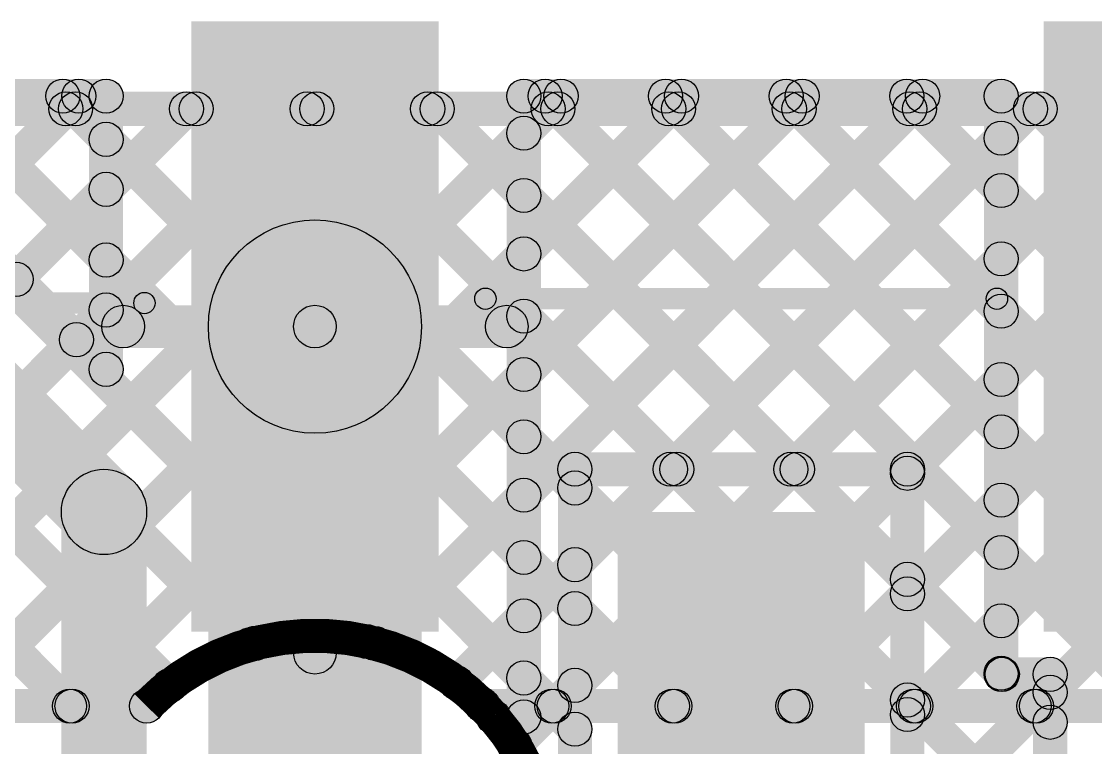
# Model space of a CAD drawing. Header units: millimetres. Extents: x 0.01 to 3.4, y 0.01 to 2.05.
# Drawn here: x 1.6301 to 1.8821, y 1.8153 to 1.9855 of the extents above; entities that cross this region are included whole.
import ezdxf

# ---------------------------------------------------------------- set-up
doc = ezdxf.new("R2010")
doc.units = ezdxf.units.MM
doc.header["$MEASUREMENT"] = 0
for name, color, linetype in [('BottomLayer', 5, 'Continuous'), ('TopLayer', 1, 'Continuous'), ('TopOverlay', 2, 'Continuous'), ('TopPaste', 8, 'Continuous'), ('TopSolder', 216, 'Continuous')]:
    doc.layers.add(name, color=color, linetype=linetype)

# ---------------------------------------------------------------- blocks, each defined once
blk = doc.blocks.new('95293_401A06LF_3')
at = {"layer": 'TopLayer'}
for points in [[(-0.075, 0.125), (-0.025, 0.125), (-0.025, -0.01004), (-0.075, -0.01004)], [(0.125, 0.125), (0.175, 0.125), (0.175, -0.01004), (0.125, -0.01004)], [(0.025, 0.01004), (0.075, 0.01004), (0.075, -0.125), (0.025, -0.125)]]:
    blk.add_hatch(color=1, dxfattribs=at).paths.add_polyline_path(points)
at = {"layer": 'TopOverlay'}
h = blk.add_hatch(color=2, dxfattribs=at)
edge = h.paths.add_edge_path()
edge.add_arc((-0.01, 0.064), 0.0025, 0, 360)
for points in [[(-0.01, 0.0615), (-0.01, 0.0665), (0.11, 0.0665), (0.11, 0.0615)], [(-0.21, 0.0605), (-0.21, 0.0655), (-0.09, 0.0655), (-0.09, 0.0605)]]:
    blk.add_hatch(color=2, dxfattribs=at).paths.add_polyline_path(points)
h = blk.add_hatch(color=2, dxfattribs=at)
edge = h.paths.add_edge_path()
edge.add_arc((0.11, 0.064), 0.0025, 0, 360)
h = blk.add_hatch(color=2, dxfattribs=at)
edge = h.paths.add_edge_path()
edge.add_arc((-0.09, 0.063), 0.0025, 0, 360)
at = {"layer": 'TopPaste'}
for points in [[(-0.075, 0.125), (-0.025, 0.125), (-0.025, -0.01004), (-0.075, -0.01004)], [(0.125, 0.125), (0.175, 0.125), (0.175, -0.01004), (0.125, -0.01004)], [(0.025, 0.01004), (0.075, 0.01004), (0.075, -0.125), (0.025, -0.125)]]:
    blk.add_hatch(color=8, dxfattribs=at).paths.add_polyline_path(points)
at = {"layer": 'TopSolder'}
for points in [[(-0.079, 0.129), (-0.021, 0.129), (-0.021, -0.01404), (-0.079, -0.01404)], [(0.121, 0.129), (0.179, 0.129), (0.179, -0.01404), (0.121, -0.01404)], [(0.021, 0.01404), (0.079, 0.01404), (0.079, -0.129), (0.021, -0.129)]]:
    blk.add_hatch(color=216, dxfattribs=at).paths.add_polyline_path(points)
at = {"layer": 'TopOverlay'}
for centre in [(-0.01, 0.064), (0.11, 0.064), (-0.09, 0.063)]:
    blk.add_circle(centre, 0.0025, dxfattribs=at)

msp = doc.modelspace()

# ---------------------------------------------------------------- hatches: boundary and pattern name
at = {"layer": 'BottomLayer'}
for points in [[(0.69628, 1.961), (0.69628, 1.969), (2.69172, 1.969), (2.69172, 1.961)], [(1.50341, 1.82217), (1.49776, 1.82783), (1.63776, 1.96783), (1.64341, 1.96217)], [(1.4986, 1.96217), (1.50426, 1.96783), (1.64426, 1.82783), (1.6386, 1.82217)], [(1.5317, 1.82217), (1.52604, 1.82783), (1.66604, 1.96783), (1.6717, 1.96217)], [(1.52688, 1.96217), (1.53254, 1.96783), (1.66774, 1.83262), (1.66209, 1.82697)], [(1.55998, 1.82217), (1.55432, 1.82783), (1.69432, 1.96783), (1.69998, 1.96217)], [(1.55517, 1.96217), (1.56083, 1.96783), (1.68649, 1.84216), (1.68083, 1.83651)], [(1.58827, 1.82217), (1.58261, 1.82783), (1.72261, 1.96783), (1.72827, 1.96217)], [(1.58345, 1.96217), (1.58911, 1.96783), (1.71395, 1.84298), (1.7083, 1.83733)], [(1.61655, 1.82217), (1.61089, 1.82783), (1.75089, 1.96783), (1.75655, 1.96217)], [(1.61174, 1.96217), (1.61739, 1.96783), (1.75739, 1.82783), (1.75174, 1.82217)], [(1.64483, 1.82217), (1.63918, 1.82783), (1.77918, 1.96783), (1.78483, 1.96217)], [(1.64002, 1.96217), (1.64568, 1.96783), (1.78568, 1.82783), (1.78002, 1.82217)], [(1.66831, 1.96217), (1.67396, 1.96783), (1.81396, 1.82783), (1.80831, 1.82217)], [(1.68782, 1.83687), (1.68216, 1.84253), (1.80746, 1.96783), (1.81312, 1.96217)], [(1.69659, 1.96217), (1.70225, 1.96783), (1.84225, 1.82783), (1.83659, 1.82217)], [(1.71605, 1.83682), (1.71039, 1.84247), (1.83575, 1.96783), (1.8414, 1.96217)], [(1.72487, 1.96217), (1.73053, 1.96783), (1.87053, 1.82783), (1.86487, 1.82217)], [(1.7351, 1.82759), (1.72945, 1.83324), (1.86403, 1.96783), (1.86969, 1.96217)], [(1.75797, 1.82217), (1.75231, 1.82783), (1.89231, 1.96783), (1.89797, 1.96217)], [(1.75316, 1.96217), (1.75882, 1.96783), (1.89882, 1.82783), (1.89316, 1.82217)], [(1.78626, 1.82217), (1.7806, 1.82783), (1.9206, 1.96783), (1.92626, 1.96217)], [(1.78144, 1.96217), (1.7871, 1.96783), (1.9271, 1.82783), (1.92144, 1.82217)], [(1.81454, 1.82217), (1.80888, 1.82783), (1.94888, 1.96783), (1.95454, 1.96217)], [(1.80973, 1.96217), (1.81538, 1.96783), (1.95538, 1.82783), (1.94973, 1.82217)], [(1.84282, 1.82217), (1.83717, 1.82783), (1.97717, 1.96783), (1.98282, 1.96217)], [(1.84282, 1.82217), (1.83717, 1.82783), (1.97717, 1.96783), (1.98282, 1.96217)], [(1.83801, 1.96217), (1.84367, 1.96783), (1.98367, 1.82783), (1.97801, 1.82217)], [(1.87111, 1.82217), (1.86545, 1.82783), (2.00545, 1.96783), (2.01111, 1.96217)], [(1.8663, 1.96217), (1.87195, 1.96783), (2.01195, 1.82783), (2.0063, 1.82217)], [(1.704, 1.786), (1.694, 1.786), (1.694, 1.8375), (1.704, 1.8375)], [(1.28581, 1.821), (1.28581, 1.829), (1.65952, 1.829), (1.65952, 1.821)], [(1.73848, 1.821), (1.73848, 1.829), (2.60985, 1.829), (2.60985, 1.821)]]:
    msp.add_hatch(color=5, dxfattribs=at).paths.add_polyline_path(points)
h = msp.add_hatch(color=5, dxfattribs=at)
edge = h.paths.add_edge_path()
edge.add_arc((1.64058, 1.965), 0.004, 0, 360)
h = msp.add_hatch(color=5, dxfattribs=at)
edge = h.paths.add_edge_path()
edge.add_arc((1.64285, 1.965), 0.004, 0, 360)
h = msp.add_hatch(color=5, dxfattribs=at)
edge = h.paths.add_edge_path()
edge.add_arc((1.66887, 1.965), 0.004, 0, 360)
h = msp.add_hatch(color=5, dxfattribs=at)
edge = h.paths.add_edge_path()
edge.add_arc((1.67113, 1.965), 0.004, 0, 360)
h = msp.add_hatch(color=5, dxfattribs=at)
edge = h.paths.add_edge_path()
edge.add_arc((1.69715, 1.965), 0.004, 0, 360)
h = msp.add_hatch(color=5, dxfattribs=at)
edge = h.paths.add_edge_path()
edge.add_arc((1.69942, 1.965), 0.004, 0, 360)
h = msp.add_hatch(color=5, dxfattribs=at)
edge = h.paths.add_edge_path()
edge.add_arc((1.72544, 1.965), 0.004, 0, 360)
h = msp.add_hatch(color=5, dxfattribs=at)
edge = h.paths.add_edge_path()
edge.add_arc((1.7277, 1.965), 0.004, 0, 360)
h = msp.add_hatch(color=5, dxfattribs=at)
edge = h.paths.add_edge_path()
edge.add_arc((1.75372, 1.965), 0.004, 0, 360)
h = msp.add_hatch(color=5, dxfattribs=at)
edge = h.paths.add_edge_path()
edge.add_arc((1.75599, 1.965), 0.004, 0, 360)
h = msp.add_hatch(color=5, dxfattribs=at)
edge = h.paths.add_edge_path()
edge.add_arc((1.78201, 1.965), 0.004, 0, 360)
h = msp.add_hatch(color=5, dxfattribs=at)
edge = h.paths.add_edge_path()
edge.add_arc((1.78427, 1.965), 0.004, 0, 360)
h = msp.add_hatch(color=5, dxfattribs=at)
edge = h.paths.add_edge_path()
edge.add_arc((1.81029, 1.965), 0.004, 0, 360)
h = msp.add_hatch(color=5, dxfattribs=at)
edge = h.paths.add_edge_path()
edge.add_arc((1.81256, 1.965), 0.004, 0, 360)
h = msp.add_hatch(color=5, dxfattribs=at)
edge = h.paths.add_edge_path()
edge.add_arc((1.83857, 1.965), 0.004, 0, 360)
h = msp.add_hatch(color=5, dxfattribs=at)
edge = h.paths.add_edge_path()
edge.add_arc((1.84084, 1.965), 0.004, 0, 360)
h = msp.add_hatch(color=5, dxfattribs=at)
edge = h.paths.add_edge_path()
edge.add_arc((1.86686, 1.965), 0.004, 0, 360)
h = msp.add_hatch(color=5, dxfattribs=at)
edge = h.paths.add_edge_path()
edge.add_arc((1.86912, 1.965), 0.004, 0, 360)
h = msp.add_hatch(color=5, dxfattribs=at)
edge = h.paths.add_edge_path()
edge.add_arc((1.68366, 1.83933), 0.004, 0, 360)
h = msp.add_hatch(color=5, dxfattribs=at)
edge = h.paths.add_edge_path()
edge.add_arc((1.68499, 1.8397), 0.004, 0, 360)
h = msp.add_hatch(color=5, dxfattribs=at)
edge = h.paths.add_edge_path()
edge.add_arc((1.699, 1.8375), 0.005, 0, 360)
h = msp.add_hatch(color=5, dxfattribs=at)
edge = h.paths.add_edge_path()
edge.add_arc((1.71113, 1.84015), 0.004, 0, 360)
h = msp.add_hatch(color=5, dxfattribs=at)
edge = h.paths.add_edge_path()
edge.add_arc((1.71322, 1.83964), 0.004, 0, 360)
h = msp.add_hatch(color=5, dxfattribs=at)
edge = h.paths.add_edge_path()
edge.add_arc((1.66492, 1.8298), 0.004, 0, 360)
h = msp.add_hatch(color=5, dxfattribs=at)
edge = h.paths.add_edge_path()
edge.add_arc((1.73227, 1.83041), 0.004, 0, 360)
h = msp.add_hatch(color=5, dxfattribs=at)
edge = h.paths.add_edge_path()
edge.add_arc((1.64143, 1.825), 0.004, 0, 360)
h = msp.add_hatch(color=5, dxfattribs=at)
edge = h.paths.add_edge_path()
edge.add_arc((1.64201, 1.825), 0.004, 0, 360)
h = msp.add_hatch(color=5, dxfattribs=at)
edge = h.paths.add_edge_path()
edge.add_arc((1.65952, 1.825), 0.004, 0, 360)
h = msp.add_hatch(color=5, dxfattribs=at)
edge = h.paths.add_edge_path()
edge.add_arc((1.65952, 1.825), 0.004, 0, 360)
h = msp.add_hatch(color=5, dxfattribs=at)
edge = h.paths.add_edge_path()
edge.add_arc((1.73848, 1.825), 0.004, 0, 360)
h = msp.add_hatch(color=5, dxfattribs=at)
edge = h.paths.add_edge_path()
edge.add_arc((1.73848, 1.825), 0.004, 0, 360)
h = msp.add_hatch(color=5, dxfattribs=at)
edge = h.paths.add_edge_path()
edge.add_arc((1.75457, 1.825), 0.004, 0, 360)
h = msp.add_hatch(color=5, dxfattribs=at)
edge = h.paths.add_edge_path()
edge.add_arc((1.75514, 1.825), 0.004, 0, 360)
h = msp.add_hatch(color=5, dxfattribs=at)
edge = h.paths.add_edge_path()
edge.add_arc((1.78285, 1.825), 0.004, 0, 360)
h = msp.add_hatch(color=5, dxfattribs=at)
edge = h.paths.add_edge_path()
edge.add_arc((1.78343, 1.825), 0.004, 0, 360)
h = msp.add_hatch(color=5, dxfattribs=at)
edge = h.paths.add_edge_path()
edge.add_arc((1.81113, 1.825), 0.004, 0, 360)
h = msp.add_hatch(color=5, dxfattribs=at)
edge = h.paths.add_edge_path()
edge.add_arc((1.81171, 1.825), 0.004, 0, 360)
h = msp.add_hatch(color=5, dxfattribs=at)
edge = h.paths.add_edge_path()
edge.add_arc((1.83942, 1.825), 0.004, 0, 360)
h = msp.add_hatch(color=5, dxfattribs=at)
edge = h.paths.add_edge_path()
edge.add_arc((1.84, 1.825), 0.004, 0, 360)
h = msp.add_hatch(color=5, dxfattribs=at)
edge = h.paths.add_edge_path()
edge.add_arc((1.84, 1.825), 0.004, 0, 360)
h = msp.add_hatch(color=5, dxfattribs=at)
edge = h.paths.add_edge_path()
edge.add_arc((1.8677, 1.825), 0.004, 0, 360)
h = msp.add_hatch(color=5, dxfattribs=at)
edge = h.paths.add_edge_path()
edge.add_arc((1.86828, 1.825), 0.004, 0, 360)
h = msp.add_hatch(color=5, dxfattribs=at)
edge = h.paths.add_edge_path()
edge.add_arc((1.699, 1.786), 0.0315, 0, 360)
at = {"layer": 'TopLayer'}
for points in [[(1.538, 1.964), (1.538, 1.972), (1.65, 1.972), (1.65, 1.964)], [(1.60874, 1.96517), (1.61439, 1.97083), (1.65283, 1.93239), (1.64717, 1.92674)], [(1.61641, 1.93517), (1.61076, 1.94083), (1.64076, 1.97083), (1.64641, 1.96517)], [(1.63702, 1.96517), (1.64268, 1.97083), (1.65283, 1.96068), (1.64717, 1.95502)], [(1.75083, 1.92817), (1.74517, 1.93382), (1.78218, 1.97083), (1.78783, 1.96517)], [(1.75083, 1.89988), (1.74517, 1.90554), (1.81046, 1.97083), (1.81612, 1.96517)], [(1.75083, 1.95645), (1.74517, 1.96211), (1.75389, 1.97083), (1.75955, 1.96517)], [(1.75083, 1.8716), (1.74517, 1.87725), (1.83875, 1.97083), (1.8444, 1.96517)], [(1.748, 1.964), (1.748, 1.972), (1.86, 1.972), (1.86, 1.964)], [(1.75016, 1.96517), (1.75582, 1.97083), (1.86283, 1.86382), (1.85717, 1.85816)], [(1.77844, 1.96517), (1.7841, 1.97083), (1.86283, 1.8921), (1.85717, 1.88644)], [(1.80673, 1.96517), (1.81238, 1.97083), (1.86283, 1.92038), (1.85717, 1.91473)], [(1.83501, 1.96517), (1.84067, 1.97083), (1.86283, 1.94867), (1.85717, 1.94301)], [(1.654, 1.90394), (1.646, 1.90394), (1.646, 1.968), (1.654, 1.968)], [(1.752, 1.82244), (1.744, 1.82244), (1.744, 1.968), (1.752, 1.968)], [(1.864, 1.83244), (1.856, 1.83244), (1.856, 1.968), (1.864, 1.968)], [(1.78521, 1.87769), (1.77955, 1.88335), (1.85717, 1.96097), (1.86283, 1.95531)], [(1.63173, 1.92221), (1.62608, 1.92786), (1.64717, 1.94896), (1.65283, 1.9433)], [(1.74517, 1.94187), (1.75083, 1.94753), (1.81501, 1.88335), (1.80935, 1.87769)], [(1.61814, 1.93014), (1.6238, 1.9358), (1.65283, 1.90677), (1.64717, 1.90111)], [(1.81349, 1.87769), (1.80783, 1.88335), (1.85717, 1.93269), (1.86283, 1.92703)], [(1.59693, 1.90893), (1.61107, 1.92307), (1.65657, 1.87757), (1.64243, 1.86343)], [(1.64588, 1.90807), (1.64022, 1.91372), (1.64717, 1.92068), (1.65283, 1.91502)], [(1.654, 1.90896), (1.654, 1.91896), (1.699, 1.91896), (1.699, 1.90896)], [(1.699, 1.90896), (1.699, 1.91896), (1.744, 1.91896), (1.744, 1.90896)], [(1.74517, 1.91359), (1.75083, 1.91925), (1.78673, 1.88335), (1.78107, 1.87769)], [(1.724, 1.787), (1.674, 1.787), (1.674, 1.91396), (1.724, 1.91396)], [(1.84083, 1.87674), (1.83517, 1.8824), (1.85717, 1.9044), (1.86283, 1.89874)], [(1.74517, 1.88531), (1.75083, 1.89096), (1.76283, 1.87896), (1.75717, 1.87331)], [(1.76, 1.87652), (1.76, 1.88452), (1.838, 1.88452), (1.838, 1.87652)], [(1.764, 1.71748), (1.756, 1.71748), (1.756, 1.88052), (1.764, 1.88052)], [(1.842, 1.71748), (1.834, 1.71748), (1.834, 1.88052), (1.842, 1.88052)], [(1.84083, 1.84846), (1.83517, 1.85412), (1.85717, 1.87612), (1.86283, 1.87046)], [(1.6595, 1.5045), (1.6395, 1.5045), (1.6395, 1.8705), (1.6595, 1.8705)], [(1.74517, 1.85702), (1.75083, 1.86268), (1.76283, 1.85068), (1.75717, 1.84502)], [(1.75083, 1.84331), (1.74517, 1.84897), (1.75717, 1.86097), (1.76283, 1.85531)], [(1.83517, 1.85187), (1.84083, 1.85753), (1.86283, 1.83553), (1.85717, 1.82987)], [(1.84083, 1.82018), (1.83517, 1.82583), (1.85717, 1.84783), (1.86283, 1.84218)], [(1.84083, 1.82018), (1.83517, 1.82583), (1.85717, 1.84783), (1.86283, 1.84218)], [(1.85743, 1.82961), (1.86309, 1.83527), (1.87433, 1.82403), (1.86867, 1.81837)], [(1.86, 1.82844), (1.86, 1.83644), (1.8715, 1.83644), (1.8715, 1.82844)], [(1.74869, 1.81289), (1.74304, 1.81855), (1.75717, 1.83269), (1.76283, 1.82703)], [(1.74517, 1.82874), (1.75083, 1.83439), (1.76283, 1.82239), (1.75717, 1.81674)], [(1.8755, 1.564), (1.8675, 1.564), (1.8675, 1.83244), (1.8755, 1.83244)], [(1.84083, 1.79189), (1.83517, 1.79755), (1.86867, 1.83105), (1.87433, 1.82539)], [(1.83517, 1.82359), (1.84083, 1.82925), (1.87433, 1.79575), (1.86867, 1.79009)], [(1.74086, 1.81844), (1.74086, 1.82644), (1.748, 1.82644), (1.748, 1.81844)]]:
    msp.add_hatch(color=1, dxfattribs=at).paths.add_polyline_path(points)
h = msp.add_hatch(color=1, dxfattribs=at)
edge = h.paths.add_edge_path()
edge.add_arc((1.63985, 1.968), 0.004, 0, 360)
h = msp.add_hatch(color=1, dxfattribs=at)
edge = h.paths.add_edge_path()
edge.add_arc((1.64358, 1.968), 0.004, 0, 360)
h = msp.add_hatch(color=1, dxfattribs=at)
edge = h.paths.add_edge_path()
edge.add_arc((1.65, 1.968), 0.004, 0, 360)
h = msp.add_hatch(color=1, dxfattribs=at)
edge = h.paths.add_edge_path()
edge.add_arc((1.65, 1.968), 0.004, 0, 360)
h = msp.add_hatch(color=1, dxfattribs=at)
edge = h.paths.add_edge_path()
edge.add_arc((1.748, 1.968), 0.004, 0, 360)
h = msp.add_hatch(color=1, dxfattribs=at)
edge = h.paths.add_edge_path()
edge.add_arc((1.748, 1.968), 0.004, 0, 360)
h = msp.add_hatch(color=1, dxfattribs=at)
edge = h.paths.add_edge_path()
edge.add_arc((1.75299, 1.968), 0.004, 0, 360)
h = msp.add_hatch(color=1, dxfattribs=at)
edge = h.paths.add_edge_path()
edge.add_arc((1.75672, 1.968), 0.004, 0, 360)
h = msp.add_hatch(color=1, dxfattribs=at)
edge = h.paths.add_edge_path()
edge.add_arc((1.78127, 1.968), 0.004, 0, 360)
h = msp.add_hatch(color=1, dxfattribs=at)
edge = h.paths.add_edge_path()
edge.add_arc((1.78501, 1.968), 0.004, 0, 360)
h = msp.add_hatch(color=1, dxfattribs=at)
edge = h.paths.add_edge_path()
edge.add_arc((1.80956, 1.968), 0.004, 0, 360)
h = msp.add_hatch(color=1, dxfattribs=at)
edge = h.paths.add_edge_path()
edge.add_arc((1.81329, 1.968), 0.004, 0, 360)
h = msp.add_hatch(color=1, dxfattribs=at)
edge = h.paths.add_edge_path()
edge.add_arc((1.83784, 1.968), 0.004, 0, 360)
h = msp.add_hatch(color=1, dxfattribs=at)
edge = h.paths.add_edge_path()
edge.add_arc((1.84157, 1.968), 0.004, 0, 360)
h = msp.add_hatch(color=1, dxfattribs=at)
edge = h.paths.add_edge_path()
edge.add_arc((1.86, 1.968), 0.004, 0, 360)
h = msp.add_hatch(color=1, dxfattribs=at)
edge = h.paths.add_edge_path()
edge.add_arc((1.86, 1.968), 0.004, 0, 360)
h = msp.add_hatch(color=1, dxfattribs=at)
edge = h.paths.add_edge_path()
edge.add_arc((1.748, 1.95928), 0.004, 0, 360)
h = msp.add_hatch(color=1, dxfattribs=at)
edge = h.paths.add_edge_path()
edge.add_arc((1.65, 1.95785), 0.004, 0, 360)
h = msp.add_hatch(color=1, dxfattribs=at)
edge = h.paths.add_edge_path()
edge.add_arc((1.86, 1.95814), 0.004, 0, 360)
h = msp.add_hatch(color=1, dxfattribs=at)
edge = h.paths.add_edge_path()
edge.add_arc((1.65, 1.94613), 0.004, 0, 360)
h = msp.add_hatch(color=1, dxfattribs=at)
edge = h.paths.add_edge_path()
edge.add_arc((1.748, 1.9447), 0.004, 0, 360)
h = msp.add_hatch(color=1, dxfattribs=at)
edge = h.paths.add_edge_path()
edge.add_arc((1.86, 1.94584), 0.004, 0, 360)
h = msp.add_hatch(color=1, dxfattribs=at)
edge = h.paths.add_edge_path()
edge.add_arc((1.699, 1.91396), 0.025, 0, 360)
h = msp.add_hatch(color=1, dxfattribs=at)
edge = h.paths.add_edge_path()
edge.add_arc((1.65, 1.92957), 0.004, 0, 360)
h = msp.add_hatch(color=1, dxfattribs=at)
edge = h.paths.add_edge_path()
edge.add_arc((1.748, 1.93099), 0.004, 0, 360)
h = msp.add_hatch(color=1, dxfattribs=at)
edge = h.paths.add_edge_path()
edge.add_arc((1.86, 1.92986), 0.004, 0, 360)
h = msp.add_hatch(color=1, dxfattribs=at)
edge = h.paths.add_edge_path()
edge.add_arc((1.6289, 1.92504), 0.004, 0, 360)
h = msp.add_hatch(color=1, dxfattribs=at)
edge = h.paths.add_edge_path()
edge.add_arc((1.65, 1.91785), 0.004, 0, 360)
h = msp.add_hatch(color=1, dxfattribs=at)
edge = h.paths.add_edge_path()
edge.add_arc((1.748, 1.91642), 0.004, 0, 360)
h = msp.add_hatch(color=1, dxfattribs=at)
edge = h.paths.add_edge_path()
edge.add_arc((1.86, 1.91756), 0.004, 0, 360)
h = msp.add_hatch(color=1, dxfattribs=at)
edge = h.paths.add_edge_path()
edge.add_arc((1.654, 1.91396), 0.005, 0, 360)
h = msp.add_hatch(color=1, dxfattribs=at)
edge = h.paths.add_edge_path()
edge.add_arc((1.699, 1.91396), 0.005, 0, 360)
h = msp.add_hatch(color=1, dxfattribs=at)
edge = h.paths.add_edge_path()
edge.add_arc((1.699, 1.91396), 0.005, 0, 360)
h = msp.add_hatch(color=1, dxfattribs=at)
edge = h.paths.add_edge_path()
edge.add_arc((1.744, 1.91396), 0.005, 0, 360)
h = msp.add_hatch(color=1, dxfattribs=at)
edge = h.paths.add_edge_path()
edge.add_arc((1.64305, 1.91089), 0.004, 0, 360)
h = msp.add_hatch(color=1, dxfattribs=at)
edge = h.paths.add_edge_path()
edge.add_arc((1.65, 1.90394), 0.004, 0, 360)
h = msp.add_hatch(color=1, dxfattribs=at)
edge = h.paths.add_edge_path()
edge.add_arc((1.65, 1.90394), 0.004, 0, 360)
h = msp.add_hatch(color=1, dxfattribs=at)
edge = h.paths.add_edge_path()
edge.add_arc((1.748, 1.90271), 0.004, 0, 360)
h = msp.add_hatch(color=1, dxfattribs=at)
edge = h.paths.add_edge_path()
edge.add_arc((1.86, 1.90157), 0.004, 0, 360)
h = msp.add_hatch(color=1, dxfattribs=at)
edge = h.paths.add_edge_path()
edge.add_arc((1.86, 1.88927), 0.004, 0, 360)
h = msp.add_hatch(color=1, dxfattribs=at)
edge = h.paths.add_edge_path()
edge.add_arc((1.748, 1.88813), 0.004, 0, 360)
h = msp.add_hatch(color=1, dxfattribs=at)
edge = h.paths.add_edge_path()
edge.add_arc((1.76, 1.88052), 0.004, 0, 360)
h = msp.add_hatch(color=1, dxfattribs=at)
edge = h.paths.add_edge_path()
edge.add_arc((1.76, 1.88052), 0.004, 0, 360)
h = msp.add_hatch(color=1, dxfattribs=at)
edge = h.paths.add_edge_path()
edge.add_arc((1.78238, 1.88052), 0.004, 0, 360)
h = msp.add_hatch(color=1, dxfattribs=at)
edge = h.paths.add_edge_path()
edge.add_arc((1.7839, 1.88052), 0.004, 0, 360)
h = msp.add_hatch(color=1, dxfattribs=at)
edge = h.paths.add_edge_path()
edge.add_arc((1.81066, 1.88052), 0.004, 0, 360)
h = msp.add_hatch(color=1, dxfattribs=at)
edge = h.paths.add_edge_path()
edge.add_arc((1.81218, 1.88052), 0.004, 0, 360)
h = msp.add_hatch(color=1, dxfattribs=at)
edge = h.paths.add_edge_path()
edge.add_arc((1.838, 1.88052), 0.004, 0, 360)
h = msp.add_hatch(color=1, dxfattribs=at)
edge = h.paths.add_edge_path()
edge.add_arc((1.838, 1.88052), 0.004, 0, 360)
h = msp.add_hatch(color=1, dxfattribs=at)
edge = h.paths.add_edge_path()
edge.add_arc((1.838, 1.87957), 0.004, 0, 360)
h = msp.add_hatch(color=1, dxfattribs=at)
edge = h.paths.add_edge_path()
edge.add_arc((1.6495, 1.8705), 0.01, 0, 360)
h = msp.add_hatch(color=1, dxfattribs=at)
edge = h.paths.add_edge_path()
edge.add_arc((1.6495, 1.8705), 0.01, 0, 360)
h = msp.add_hatch(color=1, dxfattribs=at)
edge = h.paths.add_edge_path()
edge.add_arc((1.76, 1.87613), 0.004, 0, 360)
h = msp.add_hatch(color=1, dxfattribs=at)
edge = h.paths.add_edge_path()
edge.add_arc((1.748, 1.87443), 0.004, 0, 360)
h = msp.add_hatch(color=1, dxfattribs=at)
edge = h.paths.add_edge_path()
edge.add_arc((1.86, 1.87329), 0.004, 0, 360)
h = msp.add_hatch(color=1, dxfattribs=at)
edge = h.paths.add_edge_path()
edge.add_arc((1.86, 1.86099), 0.004, 0, 360)
h = msp.add_hatch(color=1, dxfattribs=at)
edge = h.paths.add_edge_path()
edge.add_arc((1.748, 1.85985), 0.004, 0, 360)
h = msp.add_hatch(color=1, dxfattribs=at)
edge = h.paths.add_edge_path()
edge.add_arc((1.76, 1.85814), 0.004, 0, 360)
h = msp.add_hatch(color=1, dxfattribs=at)
edge = h.paths.add_edge_path()
edge.add_arc((1.838, 1.8547), 0.004, 0, 360)
h = msp.add_hatch(color=1, dxfattribs=at)
edge = h.paths.add_edge_path()
edge.add_arc((1.838, 1.85129), 0.004, 0, 360)
h = msp.add_hatch(color=1, dxfattribs=at)
edge = h.paths.add_edge_path()
edge.add_arc((1.748, 1.84614), 0.004, 0, 360)
h = msp.add_hatch(color=1, dxfattribs=at)
edge = h.paths.add_edge_path()
edge.add_arc((1.76, 1.84785), 0.004, 0, 360)
h = msp.add_hatch(color=1, dxfattribs=at)
edge = h.paths.add_edge_path()
edge.add_arc((1.86, 1.845), 0.004, 0, 360)
h = msp.add_hatch(color=1, dxfattribs=at)
edge = h.paths.add_edge_path()
edge.add_arc((1.86, 1.845), 0.004, 0, 360)
h = msp.add_hatch(color=1, dxfattribs=at)
edge = h.paths.add_edge_path()
edge.add_arc((1.748, 1.83157), 0.004, 0, 360)
h = msp.add_hatch(color=1, dxfattribs=at)
edge = h.paths.add_edge_path()
edge.add_arc((1.86, 1.8327), 0.004, 0, 360)
h = msp.add_hatch(color=1, dxfattribs=at)
edge = h.paths.add_edge_path()
edge.add_arc((1.86, 1.83244), 0.004, 0, 360)
h = msp.add_hatch(color=1, dxfattribs=at)
edge = h.paths.add_edge_path()
edge.add_arc((1.86, 1.83244), 0.004, 0, 360)
h = msp.add_hatch(color=1, dxfattribs=at)
edge = h.paths.add_edge_path()
edge.add_arc((1.86026, 1.83244), 0.004, 0, 360)
h = msp.add_hatch(color=1, dxfattribs=at)
edge = h.paths.add_edge_path()
edge.add_arc((1.8715, 1.83244), 0.004, 0, 360)
h = msp.add_hatch(color=1, dxfattribs=at)
edge = h.paths.add_edge_path()
edge.add_arc((1.8715, 1.83244), 0.004, 0, 360)
h = msp.add_hatch(color=1, dxfattribs=at)
edge = h.paths.add_edge_path()
edge.add_arc((1.76, 1.82986), 0.004, 0, 360)
h = msp.add_hatch(color=1, dxfattribs=at)
edge = h.paths.add_edge_path()
edge.add_arc((1.8715, 1.82822), 0.004, 0, 360)
h = msp.add_hatch(color=1, dxfattribs=at)
edge = h.paths.add_edge_path()
edge.add_arc((1.738, 1.82548), 0.004, 0, 360)
h = msp.add_hatch(color=1, dxfattribs=at)
edge = h.paths.add_edge_path()
edge.add_arc((1.838, 1.82642), 0.004, 0, 360)
h = msp.add_hatch(color=1, dxfattribs=at)
edge = h.paths.add_edge_path()
edge.add_arc((1.838, 1.823), 0.004, 0, 360)
h = msp.add_hatch(color=1, dxfattribs=at)
edge = h.paths.add_edge_path()
edge.add_arc((1.838, 1.823), 0.004, 0, 360)
h = msp.add_hatch(color=1, dxfattribs=at)
edge = h.paths.add_edge_path()
edge.add_arc((1.74086, 1.82244), 0.004, 0, 360)
h = msp.add_hatch(color=1, dxfattribs=at)
edge = h.paths.add_edge_path()
edge.add_arc((1.74086, 1.82244), 0.004, 0, 360)
h = msp.add_hatch(color=1, dxfattribs=at)
edge = h.paths.add_edge_path()
edge.add_arc((1.74086, 1.82244), 0.004, 0, 360)
h = msp.add_hatch(color=1, dxfattribs=at)
edge = h.paths.add_edge_path()
edge.add_arc((1.748, 1.82244), 0.004, 0, 360)
h = msp.add_hatch(color=1, dxfattribs=at)
edge = h.paths.add_edge_path()
edge.add_arc((1.748, 1.82244), 0.004, 0, 360)
h = msp.add_hatch(color=1, dxfattribs=at)
edge = h.paths.add_edge_path()
edge.add_arc((1.8715, 1.8212), 0.004, 0, 360)
h = msp.add_hatch(color=1, dxfattribs=at)
edge = h.paths.add_edge_path()
edge.add_arc((1.76, 1.81957), 0.004, 0, 360)
h = msp.add_hatch(color=1, dxfattribs=at)
edge = h.paths.add_edge_path()
edge.add_arc((1.74587, 1.81572), 0.004, 0, 360)
h = msp.add_hatch(color=1, dxfattribs=at)
edge = h.paths.add_edge_path()
edge.add_arc((1.699, 1.786), 0.0315, 0, 360)

# ---------------------------------------------------------------- linework, layer by layer
at = {"layer": 'BottomLayer', "const_width": 0.008}
msp.add_lwpolyline([(1.65952, 1.825, -0.417815), (1.73848, 1.825)], format="xyb", dxfattribs=at)
at = {"layer": 'BottomLayer'}
for centre, radius in [((1.64058, 1.965), 0.004), ((1.64285, 1.965), 0.004), ((1.66887, 1.965), 0.004), ((1.67113, 1.965), 0.004), ((1.69715, 1.965), 0.004), ((1.69942, 1.965), 0.004), ((1.72544, 1.965), 0.004), ((1.7277, 1.965), 0.004), ((1.75372, 1.965), 0.004), ((1.75599, 1.965), 0.004), ((1.78201, 1.965), 0.004), ((1.78427, 1.965), 0.004), ((1.81029, 1.965), 0.004), ((1.81256, 1.965), 0.004), ((1.83857, 1.965), 0.004), ((1.84084, 1.965), 0.004), ((1.86686, 1.965), 0.004), ((1.86912, 1.965), 0.004), ((1.68366, 1.83933), 0.004), ((1.68499, 1.8397), 0.004), ((1.699, 1.8375), 0.005), ((1.71113, 1.84015), 0.004), ((1.71322, 1.83964), 0.004), ((1.66492, 1.8298), 0.004), ((1.73227, 1.83041), 0.004), ((1.64143, 1.825), 0.004), ((1.64201, 1.825), 0.004), ((1.65952, 1.825), 0.004), ((1.65952, 1.825), 0.004), ((1.73848, 1.825), 0.004), ((1.73848, 1.825), 0.004), ((1.75457, 1.825), 0.004), ((1.75514, 1.825), 0.004), ((1.78285, 1.825), 0.004), ((1.78343, 1.825), 0.004), ((1.81113, 1.825), 0.004), ((1.81171, 1.825), 0.004), ((1.83942, 1.825), 0.004), ((1.84, 1.825), 0.004), ((1.84, 1.825), 0.004), ((1.8677, 1.825), 0.004), ((1.86828, 1.825), 0.004)]:
    msp.add_circle(centre, radius, dxfattribs=at)
at = {"layer": 'TopLayer', "const_width": 0.008}
for points in [[(1.738, 1.82548, -0.018798), (1.74086, 1.82244)], [(1.74086, 1.82244, -0.181028), (1.7545, 1.786)]]:
    msp.add_lwpolyline(points, format="xyb", dxfattribs=at)
at = {"layer": 'TopLayer'}
for centre, radius in [((1.63985, 1.968), 0.004), ((1.64358, 1.968), 0.004), ((1.65, 1.968), 0.004), ((1.65, 1.968), 0.004), ((1.748, 1.968), 0.004), ((1.748, 1.968), 0.004), ((1.75299, 1.968), 0.004), ((1.75672, 1.968), 0.004), ((1.78127, 1.968), 0.004), ((1.78501, 1.968), 0.004), ((1.80956, 1.968), 0.004), ((1.81329, 1.968), 0.004), ((1.83784, 1.968), 0.004), ((1.84157, 1.968), 0.004), ((1.86, 1.968), 0.004), ((1.86, 1.968), 0.004), ((1.748, 1.95928), 0.004), ((1.65, 1.95785), 0.004), ((1.86, 1.95814), 0.004), ((1.65, 1.94613), 0.004), ((1.748, 1.9447), 0.004), ((1.86, 1.94584), 0.004), ((1.699, 1.91396), 0.025), ((1.65, 1.92957), 0.004), ((1.748, 1.93099), 0.004), ((1.86, 1.92986), 0.004), ((1.6289, 1.92504), 0.004), ((1.65, 1.91785), 0.004), ((1.748, 1.91642), 0.004), ((1.86, 1.91756), 0.004), ((1.654, 1.91396), 0.005), ((1.699, 1.91396), 0.005), ((1.699, 1.91396), 0.005), ((1.744, 1.91396), 0.005), ((1.64305, 1.91089), 0.004), ((1.65, 1.90394), 0.004), ((1.65, 1.90394), 0.004), ((1.748, 1.90271), 0.004), ((1.86, 1.90157), 0.004), ((1.86, 1.88927), 0.004), ((1.748, 1.88813), 0.004), ((1.76, 1.88052), 0.004), ((1.76, 1.88052), 0.004), ((1.78238, 1.88052), 0.004), ((1.7839, 1.88052), 0.004), ((1.81066, 1.88052), 0.004), ((1.81218, 1.88052), 0.004), ((1.838, 1.88052), 0.004), ((1.838, 1.88052), 0.004), ((1.838, 1.87957), 0.004), ((1.6495, 1.8705), 0.01), ((1.6495, 1.8705), 0.01), ((1.76, 1.87613), 0.004), ((1.748, 1.87443), 0.004), ((1.86, 1.87329), 0.004), ((1.86, 1.86099), 0.004), ((1.748, 1.85985), 0.004), ((1.76, 1.85814), 0.004), ((1.838, 1.8547), 0.004), ((1.838, 1.85129), 0.004), ((1.748, 1.84614), 0.004), ((1.76, 1.84785), 0.004), ((1.86, 1.845), 0.004), ((1.86, 1.845), 0.004), ((1.748, 1.83157), 0.004), ((1.86, 1.8327), 0.004), ((1.86, 1.83244), 0.004), ((1.86, 1.83244), 0.004), ((1.86026, 1.83244), 0.004), ((1.8715, 1.83244), 0.004), ((1.8715, 1.83244), 0.004), ((1.76, 1.82986), 0.004), ((1.8715, 1.82822), 0.004), ((1.738, 1.82548), 0.004), ((1.838, 1.82642), 0.004), ((1.838, 1.823), 0.004), ((1.838, 1.823), 0.004), ((1.74086, 1.82244), 0.004), ((1.74086, 1.82244), 0.004), ((1.74086, 1.82244), 0.004), ((1.748, 1.82244), 0.004), ((1.748, 1.82244), 0.004), ((1.8715, 1.8212), 0.004), ((1.76, 1.81957), 0.004), ((1.74587, 1.81572), 0.004)]:
    msp.add_circle(centre, radius, dxfattribs=at)

# ---------------------------------------------------------------- block references
msp.add_blockref('95293_401A06LF_3', (1.749, 1.85648))

doc.saveas('drawing.dxf')
